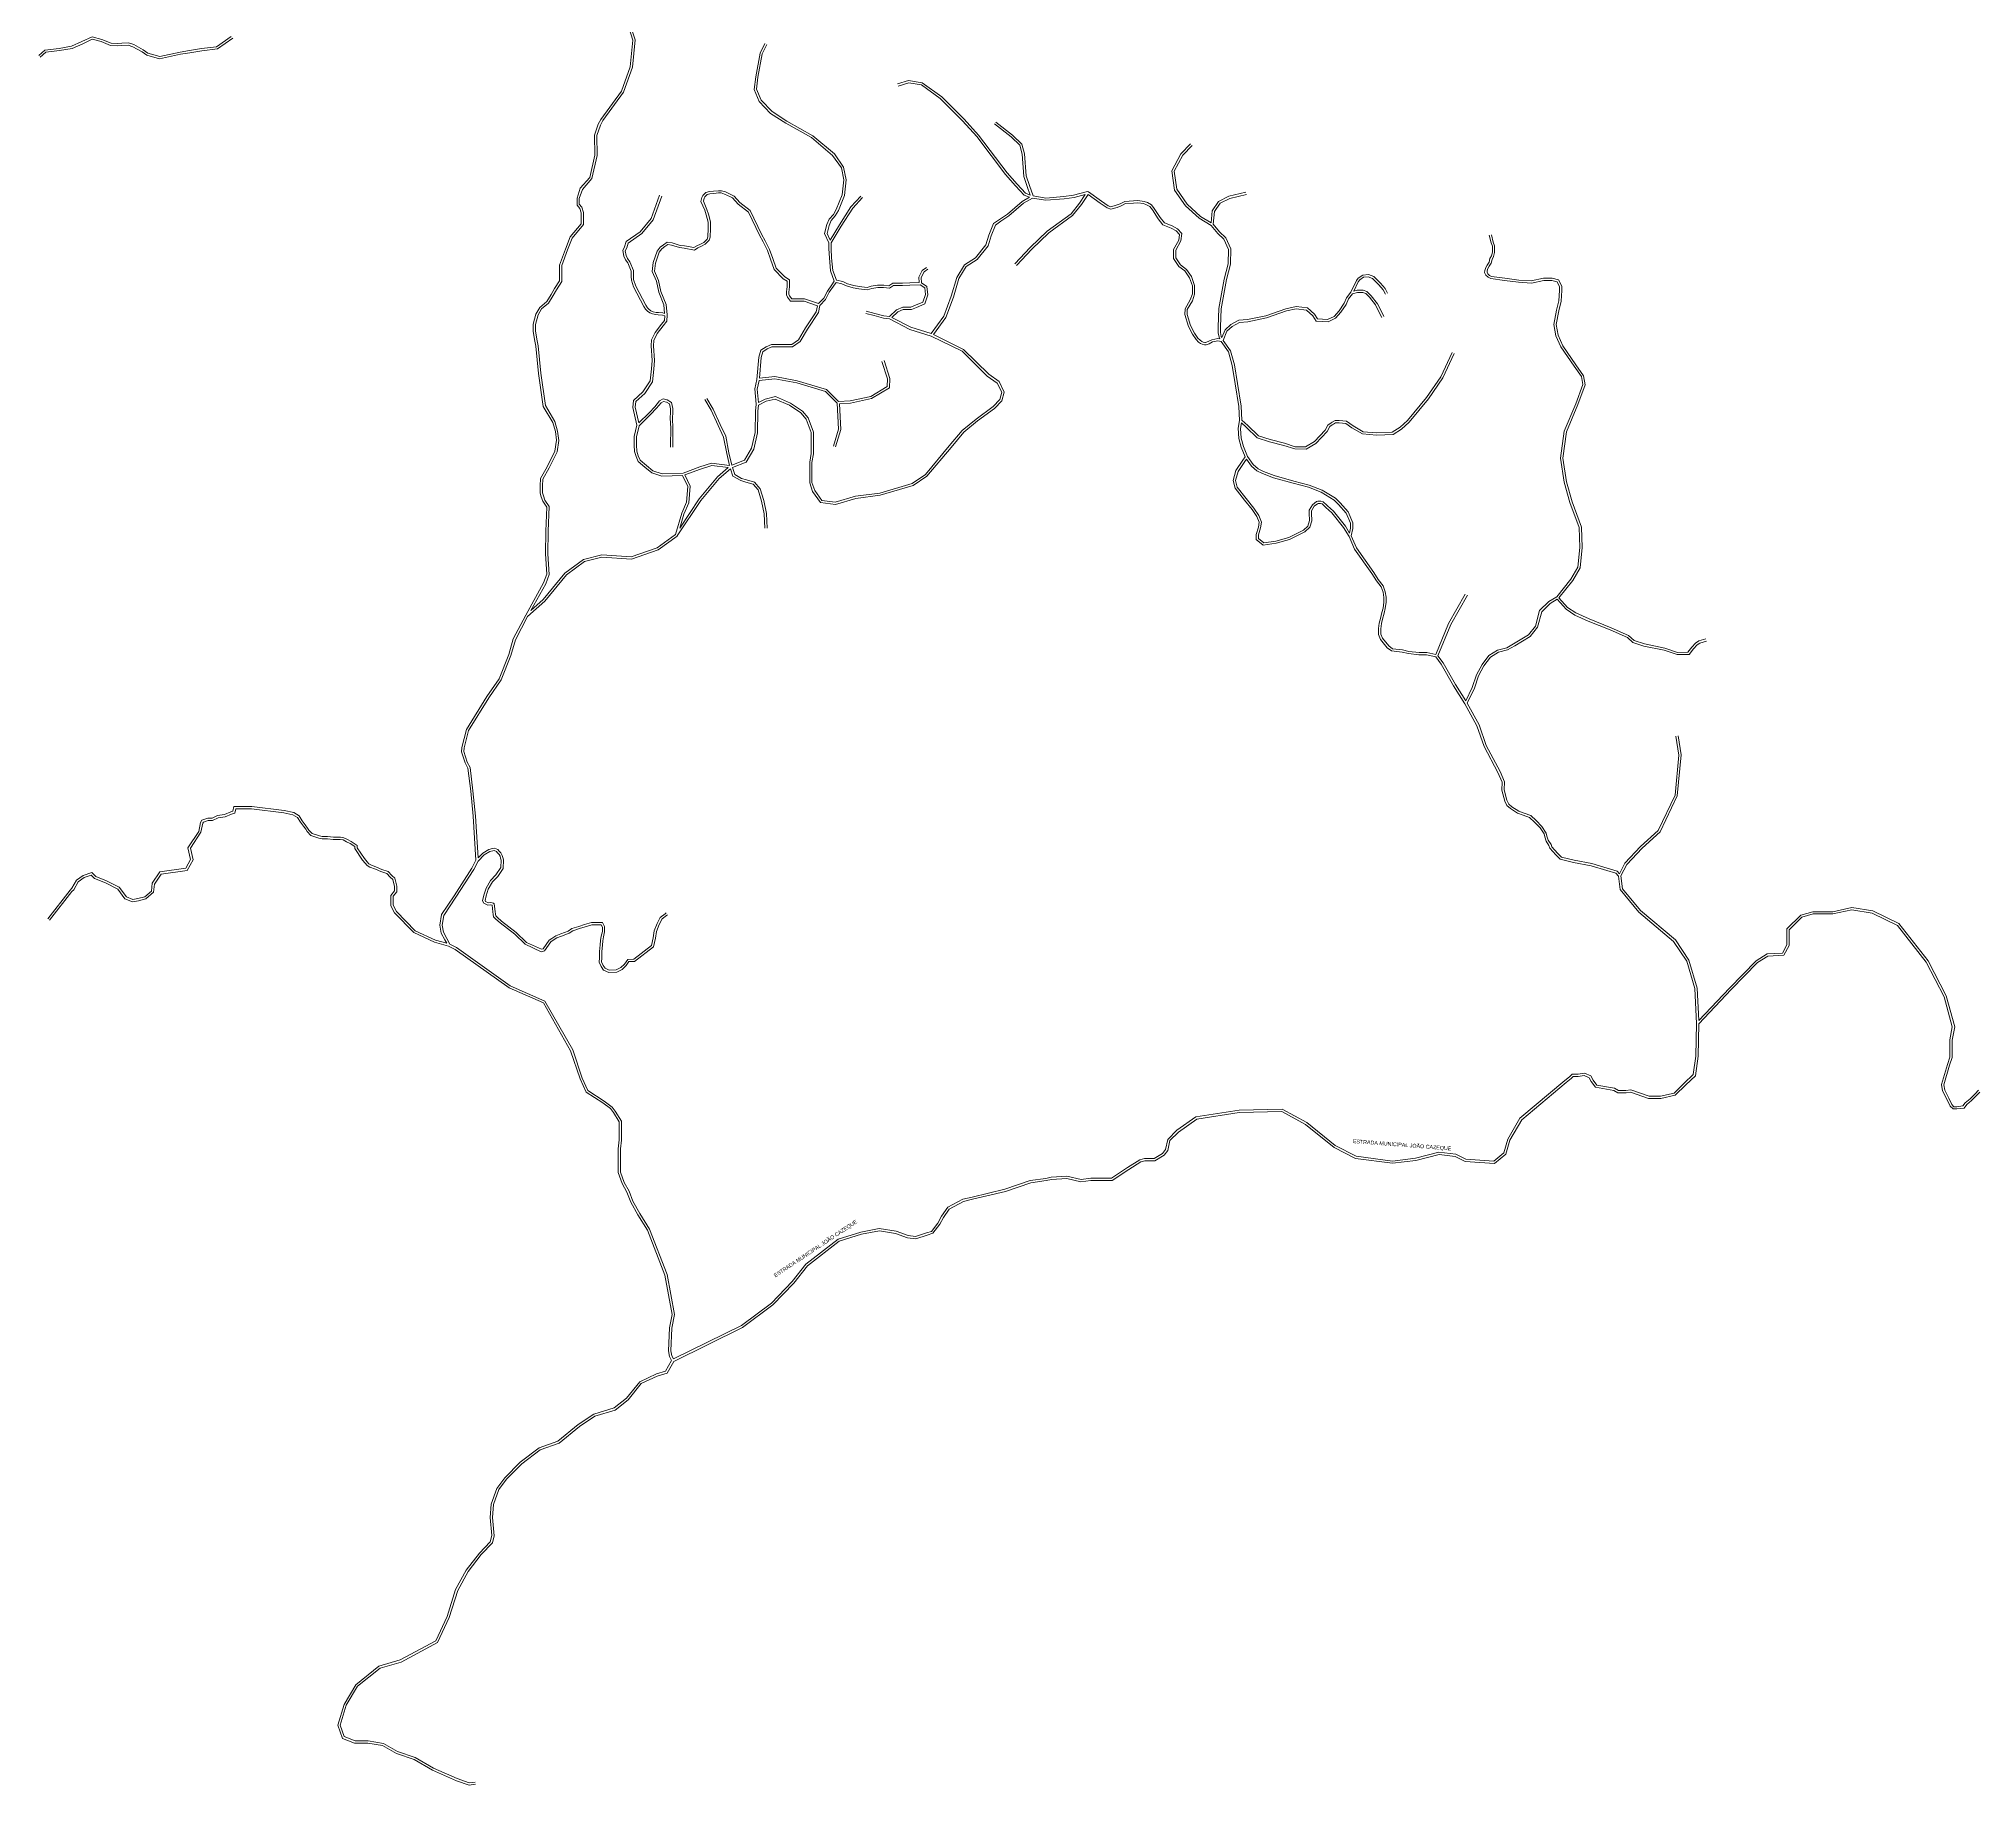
# Model space of a CAD drawing. Header units: millimetres. Extents: x 617885 to 663705, y 7172943 to 7234736.
# Drawn here: x 629569 to 634636, y 7190477 to 7195042 of the extents above; entities that cross this region are included whole.
import ezdxf

# ---------------------------------------------------------------- set-up
doc = ezdxf.new("R2010")
doc.units = ezdxf.units.MM
doc.layers.add('TOP_VIAS 10.000', color=7, linetype='Continuous', lineweight=9)
doc.layers.add('VIAS', color=7, linetype='Continuous', lineweight=5)
doc.styles.add('LDUP', font='LDUP.SHX')

msp = doc.modelspace()

# ---------------------------------------------------------------- linework, layer by layer
at = {"layer": 'VIAS', "color": 253}
for points in [[(629592.2, 7192741.6), (629650.8, 7192816.5), (629655.3, 7192821), (629667.1, 7192842.2), (629684.4, 7192854.6), (629707.7, 7192862.3), (629717.9, 7192852.1), (629745.5, 7192840.6), (629779, 7192823.8), (629797.6, 7192798.3), (629814.7, 7192791.9), (629827.8, 7192794.1), (629845.7, 7192798.5), (629863, 7192813.6), (629865.3, 7192834.2), (629885.1, 7192864), (629952.8, 7192873.3), (629965.5, 7192896.7), (629958.5, 7192927.2), (629986.9, 7192969.8), (629991.6, 7192993), (629994.7, 7192999.2), (630010.3, 7193004.4), (630021.8, 7193004.4), (630035.6, 7193011.3), (630054.4, 7193013.7), (630070.5, 7193020.5), (630076, 7193022.4), (630078.5, 7193034.8), (630125.6, 7193034.8), (630210.1, 7193024), (630235.2, 7193019.2), (630249, 7193010.4), (630257.4, 7192997.2), (630265.5, 7192986.8), (630271.4, 7192978.5), (630274.8, 7192972.9), (630283.3, 7192964.4), (630302.2, 7192957.8), (630309.8, 7192956.7), (630323.8, 7192956.7), (630338.9, 7192954.3), (630357.4, 7192954.3), (630366.3, 7192953.1), (630376, 7192948.2), (630385.5, 7192943.5), (630400.9, 7192933.2), (630400.9, 7192926.7), (630420, 7192898.6), (630426.9, 7192890.6), (630431.3, 7192885.2), (630436.4, 7192882.1), (630451.3, 7192876.4), (630465.2, 7192870.6), (630482, 7192864.6), (630491.8, 7192854.8), (630499.4, 7192847.2), (630504.3, 7192826.3), (630504.3, 7192812.1), (630495, 7192800.5), (630495, 7192776.8), (630503.8, 7192760.4), (630553, 7192710.1), (630605.6, 7192685.9), (630635.2, 7192677.2), (630630.5, 7192686.6), (630621, 7192704.1), (630617.3, 7192725), (630621.7, 7192752.5), (630654.2, 7192801.4), (630701.1, 7192873.3), (630711.4, 7192894.5), (630704.3, 7193009.3), (630697.8, 7193075.2), (630690.4, 7193135.1), (630683.1, 7193148.7), (630673.5, 7193177.4), (630674.6, 7193189.5), (630686.8, 7193235.7), (630740.4, 7193322.5), (630771.9, 7193369), (630797.5, 7193431.8), (630809.2, 7193472.8), (630841.7, 7193535), (630841.7, 7193535), (630888.4, 7193619.7), (630896.6, 7193641.9), (630893.6, 7193695.2), (630894.3, 7193754.7), (630897, 7193817.3), (630886.3, 7193833.3), (630882, 7193844.7), (630879.1, 7193853.5), (630879.1, 7193873.4), (630880.5, 7193892.1), (630897.4, 7193923), (630917.8, 7193963.9), (630921.9, 7193992), (630919.2, 7194014.8), (630912.4, 7194039), (630887.5, 7194080.6), (630875, 7194166.8), (630868.1, 7194237.8), (630865.3, 7194251.5), (630861.1, 7194276.6), (630861.1, 7194295.2), (630868.2, 7194322.1), (630878.4, 7194339.5), (630896.4, 7194354.7), (630908.5, 7194373.5), (630916.8, 7194388.7), (630930.2, 7194408.8), (630930.2, 7194449.8), (630945.5, 7194491.7), (630958.2, 7194523.9), (630986.8, 7194558), (630986.8, 7194586.7), (630983, 7194598.1), (630975.7, 7194606.8), (630975.7, 7194624.9), (630984.4, 7194650.8), (631009.1, 7194678.9), (631022.7, 7194737.1), (631021.3, 7194789.7), (631031.2, 7194818.1), (631038.3, 7194830.9), (631092, 7194905.1), (631114.6, 7194968.3), (631121.5, 7195037.9), (631093.4, 7195125.7)], [(631099.3, 7195127.1), (631127.6, 7195038.5), (631120.5, 7194967), (631097.4, 7194902.3), (631043.4, 7194827.6), (631036.7, 7194815.6), (631027.3, 7194788.8), (631028.7, 7194736.5), (631014.6, 7194676.1), (630989.7, 7194647.8), (630981.7, 7194624), (630981.7, 7194609), (630988.3, 7194601.1), (630992.8, 7194587.7), (630992.8, 7194555.8), (630963.4, 7194520.8), (630951.2, 7194489.6), (630936.2, 7194448.7), (630936.2, 7194407), (630921.9, 7194385.6), (630913.7, 7194370.5), (630900.9, 7194350.7), (630883, 7194335.6), (630873.8, 7194319.8), (630867.1, 7194294.4), (630867.1, 7194277.1), (630871.2, 7194252.5), (630874, 7194238.6), (630880.9, 7194167.5), (630893.3, 7194082.6), (630918, 7194041.4), (630925.1, 7194016), (630927.9, 7193991.9), (630923.6, 7193962.1), (630902.7, 7193920.2), (630886.4, 7193890.4), (630885.1, 7193873.2), (630885.1, 7193854.5), (630887.7, 7193846.7), (630891.7, 7193836), (630903.1, 7193819), (630900.3, 7193754.6), (630899.6, 7193695.4), (630902.7, 7193641), (630893.9, 7193617.2), (630855.4, 7193547.5), (630887.6, 7193576.1), (630944, 7193644.6), (630992.5, 7193680.6), (631040.4, 7193692.3), (631117.3, 7193687.7), (631185.5, 7193711.2), (631232.8, 7193745.8), (631249.7, 7193801.2), (631262, 7193830.1), (631265.1, 7193871.1), (631251.9, 7193900.2), (631197.3, 7193898.1), (631171.1, 7193907), (631153.4, 7193921.8), (631135.6, 7193936.6), (631130.3, 7193949.6), (631125.8, 7193963), (631125, 7193979.3), (631125, 7194001.9), (631132.1, 7194031.7), (631121.4, 7194078.2), (631123.8, 7194096.4), (631148, 7194118.4), (631167, 7194147.2), (631170.5, 7194179), (631172.3, 7194200.4), (631169.6, 7194239.2), (631170.6, 7194254.4), (631180, 7194274.2), (631196.5, 7194295.3), (631204.5, 7194305.5), (631205.1, 7194317.8), (631198.9, 7194319), (631188, 7194319.8), (631182, 7194320.6), (631172.9, 7194322.3), (631166, 7194325.3), (631159.7, 7194329.9), (631154.9, 7194334.7), (631150.8, 7194342.1), (631123.6, 7194392.8), (631117.8, 7194410.8), (631117.2, 7194420), (631117.2, 7194434.4), (631108.2, 7194456), (631102.6, 7194463.9), (631098, 7194473.2), (631095.3, 7194488.3), (631099.9, 7194497.6), (631103.9, 7194511.5), (631141, 7194536.6), (631169.4, 7194571.6), (631191.6, 7194632.4)], [(630071.4, 7195047.2), (630033.3, 7195020.7), (629993.8, 7195015.8), (629962.3, 7195010.8), (629938.3, 7195007), (629884.9, 7194995.7), (629853.9, 7195004.2), (629842, 7195012.9), (629817.2, 7195026.4), (629803, 7195031.1), (629785.8, 7195030), (629773.7, 7195028.9), (629757.8, 7195030), (629733.7, 7195039.8), (629708, 7195046.8), (629681.5, 7195034.2), (629654.1, 7195022.1), (629622.4, 7195016.6), (629584.9, 7195012.1), (629568.7, 7194998.2)], [(630075.7, 7195042.8), (630035.5, 7195015), (629994.6, 7195009.9), (629963.2, 7195004.8), (629939.4, 7195001.1), (629884.7, 7194989.5), (629851.3, 7194998.7), (629838.8, 7195007.8), (629814.8, 7195020.9), (629802.3, 7195025.1), (629786.2, 7195024), (629773.8, 7195022.9), (629756.4, 7195024), (629731.7, 7195034.1), (629708.6, 7195040.4), (629684, 7195028.7), (629655.9, 7195016.3), (629623.2, 7195010.7), (629587.4, 7195006.4), (629572.6, 7194993.7)], [(631197.2, 7194630.3), (631174.7, 7194568.6), (631145.1, 7194532.2), (631109.1, 7194507.7), (631105.6, 7194495.5), (631101.5, 7194487.4), (631103.8, 7194475.1), (631107.8, 7194467), (631113.5, 7194458.8), (631123.2, 7194435.6), (631123.2, 7194420.2), (631123.7, 7194412), (631129.2, 7194395.2), (631156, 7194345), (631159.7, 7194338.3), (631163.6, 7194334.5), (631169, 7194330.5), (631174.7, 7194328), (631182.9, 7194326.5), (631188.6, 7194325.8), (631199.7, 7194325), (631204.8, 7194323.9), (631203, 7194345.8), (631189.4, 7194378.9), (631183.2, 7194408.1), (631172.5, 7194433.5), (631174.7, 7194456.6), (631185.5, 7194486.6), (631193.3, 7194496.6), (631202, 7194503.1), (631211.4, 7194510.2), (631224.3, 7194507.8), (631245, 7194501.6), (631256.4, 7194500.6), (631281.5, 7194495.6), (631289, 7194500.3), (631298.4, 7194504.5), (631307.4, 7194509.4), (631315.9, 7194518), (631317.7, 7194524.2), (631318.7, 7194545.7), (631318.7, 7194561.9), (631313.6, 7194581.2), (631309.5, 7194593.5), (631299.8, 7194616.2), (631302.2, 7194626.9), (631304.6, 7194631.8), (631312.9, 7194640), (631322.2, 7194642.4), (631332.9, 7194643.5), (631345.6, 7194644.5), (631353.5, 7194644.5), (631363.5, 7194641.2), (631379.4, 7194633.8), (631386.2, 7194630.4), (631401, 7194613.5), (631428.4, 7194592.4), (631458, 7194531.3), (631467.3, 7194513.6), (631478.9, 7194490.5), (631487.3, 7194467.4), (631496.5, 7194441.9), (631518.7, 7194419), (631530.8, 7194411.4), (631531.4, 7194393.9), (631530.3, 7194385.5), (631529.7, 7194380.5), (631529.7, 7194373.7), (631531.6, 7194369.4), (631537, 7194361.8), (631570.2, 7194361.8), (631606.8, 7194349.3), (631620.7, 7194363.3), (631630.2, 7194382.3), (631641.6, 7194398.6), (631648.2, 7194408.3), (631638.8, 7194435), (631635.4, 7194468.8), (631634.3, 7194492.4), (631634.3, 7194508.5), (631623, 7194532.2), (631628.9, 7194555.8), (631634.7, 7194569.8), (631646, 7194582.2), (631653.5, 7194595.2), (631668.9, 7194633.6), (631673.3, 7194672.8), (631666.8, 7194704), (631644, 7194736.6), (631588.6, 7194783.3), (631521.4, 7194821.1), (631481.8, 7194846.6), (631451.7, 7194878), (631438.5, 7194908.7), (631442.8, 7194941.9), (631454.2, 7195004), (631467, 7195029.7)], [(631472.3, 7195027), (631459.9, 7195002.1), (631448.8, 7194940.9), (631444.7, 7194909.6), (631456.8, 7194881.4), (631485.6, 7194851.2), (631524.5, 7194826.2), (631592, 7194788.3), (631648.4, 7194740.7), (631672.4, 7194706.4), (631679.3, 7194673.1), (631674.8, 7194632.1), (631658.9, 7194592.5), (631650.9, 7194578.7), (631639.9, 7194566.6), (631634.6, 7194553.9), (631629.3, 7194532.9), (631637.6, 7194515.5), (631661.5, 7194555.3), (631691.8, 7194602.4), (631717.6, 7194630.4)], [(631815.2, 7194917.9), (631843.1, 7194926.3), (631876.1, 7194920.8), (631925.4, 7194885.6), (631983.8, 7194827.2), (632020.9, 7194785.9), (632095.8, 7194687.1), (632122.2, 7194657.3), (632145, 7194632.8), (632158.7, 7194627.6), (632139.5, 7194616.5), (632101.1, 7194583.5), (632080.1, 7194569.5), (632064.4, 7194558.4), (632052.6, 7194528.5), (632044.8, 7194503.4), (632017.3, 7194469.1), (631989.1, 7194450.6), (631968.2, 7194417.6), (631954.1, 7194368.4), (631934.9, 7194316.2), (631901.5, 7194271), (631848.2, 7194287.6), (631799, 7194313.2), (631814.7, 7194328), (631828.5, 7194333.9), (631849.8, 7194333.9), (631863.1, 7194339.5), (631884.6, 7194348.5), (631892.7, 7194372.7), (631890.3, 7194393.9), (631876.5, 7194403.4), (631875.4, 7194417.6), (631883.1, 7194432.2), (631892.9, 7194439.3)], [(632066.8, 7194818.9), (632110.4, 7194785.1), (632133, 7194763.2), (632139.7, 7194739.7), (632143.6, 7194681.9), (632152.7, 7194655.7), (632160.7, 7194633.2), (632148.5, 7194637.9), (632126.6, 7194661.4), (632100.4, 7194690.9), (632025.5, 7194789.7), (631988.2, 7194831.3), (631929.3, 7194890.2), (631878.4, 7194926.5), (631842.7, 7194932.4), (631813.4, 7194923.6)], [(632579.7, 7194767), (632554.4, 7194740.7), (632530.7, 7194696.5), (632538, 7194645.8), (632566.6, 7194604.9), (632602.1, 7194572.5), (632633.9, 7194553.6), (632650.7, 7194532.9), (632666.5, 7194518.1), (632678.5, 7194491), (632677.7, 7194453.1), (632667.5, 7194413.6), (632653.9, 7194336.2), (632652.2, 7194288.7), (632652.1, 7194273.2), (632654.2, 7194261.9), (632656.2, 7194257.2), (632651.1, 7194258.5), (632635.1, 7194254.9), (632625.5, 7194249.9), (632619.1, 7194247.7), (632616.7, 7194247.5), (632612.6, 7194248.7), (632609, 7194250.7), (632604.5, 7194253.5), (632598.9, 7194259.4), (632590.2, 7194272.2), (632579.5, 7194292.2), (632570.9, 7194321.3), (632571.1, 7194333.8), (632584.5, 7194356.5), (632590.3, 7194374.4), (632590.3, 7194396.9), (632582, 7194419.8), (632569.2, 7194438.9), (632553.3, 7194450.6), (632541.2, 7194469), (632541.2, 7194489.4), (632554.6, 7194513.8), (632556.7, 7194532.2), (632545.6, 7194544.7), (632531.5, 7194552.3), (632511.2, 7194560.6), (632500.2, 7194574.6), (632484.7, 7194597.7), (632477.4, 7194607.5), (632467.3, 7194613.3), (632458.3, 7194616.6), (632442.2, 7194619), (632430.3, 7194618.2), (632408.1, 7194616.6), (632395.3, 7194610.3), (632385.5, 7194606.5), (632371.2, 7194602.2), (632364, 7194604.8), (632346.5, 7194616.9), (632312.6, 7194641.6), (632310.1, 7194642.1), (632273.9, 7194632.9), (632248.1, 7194629.2), (632201.5, 7194625.4), (632167.9, 7194630.8), (632158.4, 7194657.7), (632149.5, 7194683.1), (632145.6, 7194740.7), (632138.3, 7194766.4), (632114.3, 7194789.7), (632070.4, 7194823.6)], [(632724.3, 7194640.8), (632679.9, 7194629.8), (632652.9, 7194616.3), (632636, 7194592), (632633.4, 7194560.9), (632605.7, 7194577.3), (632571.1, 7194608.9), (632543.7, 7194648.1), (632537, 7194695.4), (632559.3, 7194737.1), (632584.1, 7194762.8)], [(631315.3, 7194101.7), (631332, 7194073.4), (631350.3, 7194033.5), (631364.6, 7194002.5), (631373, 7193959.1), (631380.4, 7193926.9), (631413.6, 7193940.1), (631431.9, 7193971.2), (631441.7, 7194012.7), (631442.5, 7194068.6), (631444.2, 7194086.2), (631440.2, 7194126.3), (631446.2, 7194151.4), (631450.9, 7194209.3), (631456, 7194227.3), (631470.2, 7194236.3), (631484, 7194242.5), (631536.9, 7194242.5), (631554.5, 7194254.6), (631573.1, 7194286), (631601.2, 7194328.1), (631604.1, 7194343.8), (631569.2, 7194355.8), (631533.9, 7194355.8), (631526.4, 7194366.4), (631523.7, 7194372.5), (631523.7, 7194380.8), (631524.3, 7194386.3), (631525.4, 7194394.2), (631524.9, 7194408), (631514.9, 7194414.3), (631491.3, 7194438.6), (631481.7, 7194465.3), (631473.4, 7194488.1), (631462, 7194510.8), (631452.6, 7194528.6), (631423.7, 7194588.5), (631396.9, 7194609.1), (631382.4, 7194625.5), (631376.7, 7194628.4), (631361.3, 7194635.6), (631352.5, 7194638.5), (631345.8, 7194638.5), (631333.5, 7194637.5), (631323.3, 7194636.5), (631315.9, 7194634.6), (631309.6, 7194628.3), (631307.8, 7194624.9), (631306.1, 7194616.8), (631315.1, 7194595.7), (631319.4, 7194582.9), (631324.7, 7194562.7), (631324.7, 7194545.5), (631323.6, 7194523.2), (631321.2, 7194514.8), (631311, 7194504.6), (631301.1, 7194499.1), (631291.8, 7194495), (631282.6, 7194489.2), (631255.5, 7194494.6), (631243.9, 7194495.7), (631222.9, 7194502), (631212.9, 7194503.8), (631205.6, 7194498.3), (631197.5, 7194492.3), (631190.8, 7194483.6), (631180.6, 7194455.2), (631178.7, 7194434.5), (631188.9, 7194409.9), (631195.2, 7194380.7), (631208.9, 7194347.2), (631211.2, 7194320.4), (631211.2, 7194320), (631210.4, 7194303.3), (631201.2, 7194291.6), (631185.1, 7194271.1), (631176.5, 7194252.9), (631175.6, 7194239.2), (631178.3, 7194200.4), (631176.5, 7194178.4), (631172.8, 7194145.2), (631152.6, 7194114.4), (631129.4, 7194093.4), (631127.5, 7194078.5), (631136.9, 7194037.6), (631164, 7194064), (631178.9, 7194079.6), (631191.5, 7194095.1), (631200.9, 7194100.2), (631211.8, 7194097.7), (631222.7, 7194091), (631225.9, 7194075.1), (631225.9, 7194065.4), (631225.1, 7194049.7), (631226.6, 7194023.9), (631226.6, 7194008.7), (631225.9, 7193992.9), (631225.9, 7193974.3)], [(631212.3, 7192751.6), (631209.6, 7192749.8), (631198, 7192740.9), (631190.8, 7192726.6), (631183.5, 7192708.3), (631180.7, 7192690.7), (631175.8, 7192667.9), (631126.2, 7192630.1), (631111.5, 7192629.3), (631104.6, 7192619), (631093.7, 7192609.1), (631079.6, 7192602.1), (631058.5, 7192601.1), (631044.9, 7192607.4), (631038.6, 7192616.7), (631033.5, 7192628), (631034.5, 7192639), (631034.5, 7192655.9), (631036.4, 7192672.9), (631037.3, 7192684.2), (631039.2, 7192695.7), (631042, 7192707.7), (631042, 7192719.7), (631038.5, 7192725.9), (631014.5, 7192725.9), (630997.1, 7192720.4), (630982, 7192715.7), (630964.6, 7192710.2), (630955.3, 7192703.7), (630935.2, 7192696.1), (630923.3, 7192691.5), (630913.3, 7192685.1), (630907.2, 7192680.8), (630890.9, 7192657.8), (630882.2, 7192655.3), (630840.4, 7192674.8), (630812.9, 7192701.3), (630774.4, 7192730.6), (630763.9, 7192740.1), (630757.6, 7192746.5), (630756.4, 7192752.2), (630755.5, 7192759.8), (630753.8, 7192777), (630750.3, 7192777.8), (630743, 7192777), (630732.2, 7192782.2), (630728.9, 7192788.1), (630732.5, 7192803.2), (630738.2, 7192821.6), (630749.9, 7192841.8), (630763.6, 7192855.9), (630776.9, 7192875.1), (630777.6, 7192894.7), (630775.9, 7192900), (630774.5, 7192904.6), (630771.9, 7192909.8), (630767.3, 7192914.4), (630765.2, 7192917.1), (630758.9, 7192919.5), (630755.9, 7192919.3), (630748, 7192916.9), (630733.2, 7192908.1), (630716.9, 7192892.1), (630706.4, 7192870.3), (630659.2, 7192798.1), (630627.5, 7192750.2), (630623.4, 7192725), (630626.7, 7192706.1), (630635.8, 7192689.4), (630643.3, 7192674.7), (630660.6, 7192666.6), (630801.2, 7192565.8), (630891.9, 7192525.9), (630964.6, 7192398.8), (630989.3, 7192324.8), (631004.2, 7192292.6), (631046.9, 7192265), (631067.8, 7192249.3), (631075.8, 7192238.7), (631091.6, 7192212.3), (631091.6, 7192162.9), (631089.1, 7192139.9), (631089.1, 7192079.4), (631099, 7192052), (631111.8, 7192029.1), (631122, 7192003.6), (631139.7, 7191970.7), (631165.4, 7191929.7), (631211.5, 7191811.8), (631230.6, 7191706.9), (631223.5, 7191671.6), (631220.6, 7191612.4), (631223.4, 7191599.2), (631227.8, 7191590.8), (631405.3, 7191678.3), (631483.9, 7191736.7), (631537.9, 7191792.9), (631574.2, 7191838.2), (631658.4, 7191904.2), (631717.9, 7191922.4), (631766, 7191931.6), (631809.7, 7191924.7), (631841.2, 7191913.4), (631860.6, 7191911.3), (631889.3, 7191920.1), (631902, 7191924.3), (631919.3, 7191946), (631928.3, 7191963.9), (631944.7, 7191987.3), (631984, 7192008.1), (632008.4, 7192014.1), (632094.4, 7192034.2), (632160.6, 7192057.1), (632201, 7192062.9), (632215.4, 7192065.8), (632256.2, 7192068.7), (632293.5, 7192060.1), (632319, 7192063), (632372.8, 7192063), (632415.1, 7192091.1), (632447.1, 7192111.5), (632459.4, 7192114.6), (632484.8, 7192114.6), (632506.5, 7192128.2), (632514.4, 7192138.7), (632520.2, 7192164.7), (632544, 7192188.5), (632593.6, 7192223.4), (632706.4, 7192240.8), (632819.3, 7192243.7), (632883.4, 7192208.7), (632958, 7192149), (633012.9, 7192120.6), (633107.1, 7192108.2), (633167.6, 7192115.3), (633229, 7192131.6), (633273.2, 7192126), (633299, 7192112.6), (633372.1, 7192107.5), (633398.9, 7192129.4), (633409, 7192165), (633440.5, 7192220), (633558, 7192318.3), (633570.2, 7192328.5), (633577.2, 7192335.4), (633592.6, 7192335.4), (633609.6, 7192337.5), (633625.7, 7192330.7), (633632.3, 7192319.7), (633641.7, 7192306.4), (633688.3, 7192298.3), (633698.3, 7192292.3), (633717.8, 7192292.3), (633730.6, 7192294.4), (633778.1, 7192277.9), (633808.1, 7192277.9), (633843.8, 7192285.9), (633870, 7192312), (633893.8, 7192333.9), (633900.2, 7192382.6), (633902.5, 7192468), (633897.6, 7192559.3), (633877.1, 7192631), (633842.4, 7192682.1), (633751.3, 7192758.6), (633702.8, 7192817.5), (633698.7, 7192852.7), (633691.4, 7192860.8), (633667.5, 7192867.7), (633626.9, 7192879.8), (633580.8, 7192888.3), (633546.1, 7192897.3), (633534.7, 7192908.7), (633518.6, 7192926.2), (633516.5, 7192933.2), (633509.1, 7192944.6), (633505.5, 7192955.2), (633503.6, 7192963), (633493.2, 7192979.2), (633478.6, 7192993.8), (633465.6, 7193006.2), (633449.2, 7193012), (633434.7, 7193017.6), (633416, 7193029.3), (633406.6, 7193037.3), (633400.8, 7193048.9), (633393.2, 7193077.3), (633393.8, 7193098.1), (633383.3, 7193123.7), (633347.3, 7193192.1), (633328.3, 7193245.6), (633296.8, 7193303.2), (633267.3, 7193350.7), (633234.7, 7193407), (633220.6, 7193425.8), (633196.2, 7193431.4), (633176.6, 7193431.4), (633149.5, 7193434.4), (633132.7, 7193438.3), (633105.3, 7193441.4), (633093.5, 7193450), (633076.1, 7193471.4), (633070.8, 7193484.2), (633070.8, 7193499.9), (633072.8, 7193514.1), (633075.8, 7193526.1), (633079.8, 7193542), (633082.7, 7193553.7), (633084.6, 7193569.1), (633084.6, 7193581.6), (633082.7, 7193595), (633078, 7193609), (633065.4, 7193624.6), (633053.5, 7193643.5), (633007.9, 7193707.8), (632994.1, 7193740.2), (632979.4, 7193763.8), (632948.7, 7193802.4), (632933.3, 7193816.2), (632929.1, 7193821.2), (632925.4, 7193824.2), (632923.3, 7193825.6), (632919.2, 7193826.8), (632916, 7193826.8), (632913, 7193826.6), (632911.1, 7193826.3), (632902.9, 7193819.8), (632895.8, 7193807.4), (632895.6, 7193802), (632896.3, 7193781.6), (632891.2, 7193764.6), (632878.5, 7193752.5), (632838.5, 7193732.6), (632803.5, 7193722.8), (632769.8, 7193718.1), (632751.1, 7193732.7), (632751.1, 7193745.9), (632756.9, 7193765.1), (632759.2, 7193777.8), (632752.8, 7193793.1), (632740.4, 7193811.6), (632720.4, 7193836), (632696.1, 7193866.6), (632690.7, 7193886.6), (632698.3, 7193912.8), (632716.4, 7193940.5), (632722.6, 7193948.6), (632712.2, 7193973.8), (632705.9, 7193996.9), (632704.4, 7194023.5), (632707.8, 7194043.8), (632706, 7194080.5), (632696.1, 7194139.7), (632688.6, 7194188), (632678.5, 7194223.1), (632659.5, 7194250.2), (632651.1, 7194252.3), (632637.2, 7194249.2), (632627.9, 7194244.4), (632620.3, 7194241.8), (632616, 7194241.4), (632610.3, 7194243.2), (632606, 7194245.5), (632600.7, 7194248.8), (632594.2, 7194255.6), (632585.1, 7194269.1), (632573.9, 7194289.9), (632564.8, 7194320.5), (632565.2, 7194335.5), (632579, 7194358.9), (632584.3, 7194375.3), (632584.3, 7194395.8), (632576.6, 7194417), (632564.8, 7194434.7), (632548.9, 7194446.3), (632535.2, 7194467.2), (632535.2, 7194490.9), (632548.8, 7194515.6), (632550.4, 7194530.2), (632541.8, 7194539.9), (632528.9, 7194546.9), (632507.4, 7194555.6), (632495.3, 7194571), (632479.8, 7194594.2), (632473.3, 7194602.9), (632464.8, 7194607.9), (632456.8, 7194610.8), (632442, 7194613), (632430.7, 7194612.2), (632409.7, 7194610.7), (632397.8, 7194604.8), (632387.5, 7194600.8), (632371, 7194595.9), (632361.2, 7194599.4), (632343.1, 7194612), (632311.6, 7194634.9), (632294.1, 7194608.1), (632271.4, 7194579.6), (632208.7, 7194534.4), (632164.9, 7194491.9), (632124.8, 7194449.2)], [(631472.4, 7193762.8), (631470.9, 7193800.4), (631464.2, 7193834.8), (631454.8, 7193865.4), (631439.7, 7193882.3), (631419, 7193888.3), (631406.1, 7193892.4), (631388.3, 7193902.4), (631382.1, 7193921), (631417.7, 7193935.3), (631437.6, 7193968.9), (631447.7, 7194011.9), (631448.5, 7194068.3), (631450, 7194084.3), (631469.9, 7194094.2), (631493.9, 7194100), (631531.3, 7194083.6), (631560.9, 7194063.5), (631574.8, 7194047.4), (631587.7, 7194012.2), (631587.7, 7193957.6), (631584, 7193934.7), (631584, 7193881), (631591.6, 7193858.4), (631611.9, 7193829.3), (631651.2, 7193824.2), (631704.6, 7193840), (631768.5, 7193848.4), (631854.8, 7193873.9), (631890.4, 7193898.5), (631953.5, 7193973.4), (631986.9, 7194013.3), (632023, 7194042.8), (632067.2, 7194075.4), (632086.1, 7194095.3), (632092.3, 7194118.2), (632079.1, 7194145.8), (632052.2, 7194164.6), (631985.8, 7194229.8), (631907.2, 7194268.6), (631940.2, 7194313.3), (631959.8, 7194366.6), (631973.7, 7194415.1), (631993.4, 7194446.2), (632021.4, 7194464.6), (632050.2, 7194500.6), (632058.3, 7194526.5), (632069.3, 7194554.5), (632083.5, 7194564.5), (632104.7, 7194578.7), (632143, 7194611.6), (632166.2, 7194625), (632201.3, 7194619.4), (632248.8, 7194623.2), (632275.1, 7194627.1), (632304.1, 7194634.4), (632289.2, 7194611.6), (632267.2, 7194583.9), (632204.8, 7194539), (632160.6, 7194496.1), (632120.4, 7194453.3)], [(631889.3, 7194444.1), (631878.4, 7194436.2), (631869.2, 7194418.9), (631870.4, 7194404.6), (631845.9, 7194403.4), (631826.2, 7194402.5), (631801, 7194402.5), (631790.8, 7194396), (631777.6, 7194397.8), (631761.2, 7194397.8), (631744.7, 7194394.9), (631733.9, 7194391.3), (631713.1, 7194394), (631699.2, 7194396.7), (631682.6, 7194401.3), (631670.3, 7194407), (631653.8, 7194410.5), (631644.7, 7194436.3), (631641.4, 7194469.3), (631640.3, 7194492.5), (631640.3, 7194508.3), (631666.6, 7194552.1), (631696.5, 7194598.7), (631722, 7194626.3)], [(632725.7, 7194635), (632682, 7194624.1), (632657, 7194611.6), (632641.9, 7194589.9), (632639, 7194556.9), (632655.2, 7194537), (632671.5, 7194521.7), (632684.5, 7194492.3), (632683.7, 7194452.3), (632673.3, 7194412.3), (632659.9, 7194335.6), (632658.2, 7194288.6), (632658.1, 7194273.7), (632660, 7194263.7), (632661.3, 7194260.5), (632669.7, 7194280.8), (632685.1, 7194294.5), (632706.2, 7194306), (632728.7, 7194307.6), (632776.8, 7194317.5), (632828.4, 7194336.1), (632855.9, 7194341.4), (632885.1, 7194338.1), (632903.7, 7194321.8), (632911.3, 7194309.3), (632937.8, 7194307.4), (632955.1, 7194316), (632968, 7194330.9), (632981.1, 7194350.1), (632987.4, 7194364.6), (632998.7, 7194379), (633013.1, 7194409.7), (633018, 7194416.1), (633029.9, 7194423.9), (633044.5, 7194425.7), (633058.3, 7194420.3), (633064, 7194415.2), (633076.5, 7194402.5), (633088.3, 7194389), (633094.5, 7194376.7)], [(633303.2, 7193587.3), (633259.7, 7193510.2), (633225.7, 7193428.9), (633239.7, 7193410.3), (633272.4, 7193353.8), (633299, 7193310.9), (633315.9, 7193346.2), (633326.9, 7193379.1), (633341.5, 7193405.7), (633359.6, 7193429.9), (633382.4, 7193443.9), (633406.1, 7193449.8), (633424.2, 7193459.7), (633463.3, 7193483.8), (633481.2, 7193506.4), (633492.2, 7193547), (633515.8, 7193570.6), (633536.7, 7193582.8), (633573.6, 7193628.9), (633592, 7193660.2), (633597.6, 7193712), (633595.7, 7193764), (633571.4, 7193829.6), (633556.2, 7193882.6), (633546.7, 7193945.3), (633556.2, 7194015.8), (633586.5, 7194087.6), (633605, 7194137.6), (633601.4, 7194158.6), (633582.3, 7194185.8), (633547.8, 7194236.1), (633534.6, 7194265.3), (633528.9, 7194295), (633536.2, 7194331.8), (633542.5, 7194356.8), (633544.2, 7194384), (633544.2, 7194393.5), (633537.7, 7194406.6), (633524.4, 7194410.1), (633502.8, 7194410.1), (633470.5, 7194403.2), (633437.3, 7194405), (633400.4, 7194410.2), (633364.4, 7194414.8), (633357.7, 7194418.1), (633351.9, 7194423.9), (633348.4, 7194430.3), (633349.1, 7194436.2), (633351.5, 7194443.5), (633354.6, 7194450.2), (633360.2, 7194458), (633362.4, 7194466.9), (633365.9, 7194474.4), (633368.6, 7194484.1), (633368.6, 7194499.2), (633365.2, 7194508), (633360.5, 7194528.1)], [(633926.5, 7193473.1), (633908.3, 7193467.7), (633899.8, 7193462), (633889.6, 7193451.2), (633879.9, 7193438.4), (633852.9, 7193437.8), (633819.1, 7193448.9), (633766.4, 7193460), (633738.9, 7193468.6), (633724.9, 7193481.9), (633679, 7193502.2), (633621.7, 7193525.2), (633587, 7193540.7), (633565.3, 7193555.2), (633542.7, 7193580.5), (633578.6, 7193625.5), (633597.9, 7193658.3), (633603.6, 7193711.8), (633601.7, 7193765.2), (633577.1, 7193831.5), (633562.1, 7193883.9), (633552.8, 7193945.4), (633562.1, 7194014.2), (633592.1, 7194085.4), (633611.2, 7194137), (633607.1, 7194160.9), (633587.2, 7194189.2), (633553.1, 7194239), (633540.4, 7194267.2), (633535, 7194294.9), (633542.1, 7194330.5), (633548.5, 7194355.9), (633550.2, 7194383.8), (633550.2, 7194394.9), (633541.8, 7194411.7), (633525.2, 7194416.1), (633502.1, 7194416.1), (633470.1, 7194409.3), (633437.9, 7194411), (633401.2, 7194416.1), (633366.1, 7194420.6), (633361.3, 7194423.1), (633356.7, 7194427.6), (633354.6, 7194431.5), (633355, 7194434.8), (633357.1, 7194441.3), (633359.8, 7194447.2), (633365.7, 7194455.4), (633368.1, 7194464.9), (633371.5, 7194472.3), (633374.6, 7194483.3), (633374.6, 7194500.3), (633371, 7194509.8), (633366.4, 7194529.5)], [(631732, 7194329.5), (631753.9, 7194323.7), (631778.2, 7194317.5), (631792.8, 7194315.6), (631811.3, 7194333.1), (631827.3, 7194339.9), (631848.6, 7194339.9), (631860.8, 7194345), (631879.7, 7194353), (631886.6, 7194373.4), (631884.6, 7194390.5), (631872.8, 7194398.7), (631846.2, 7194397.4), (631826.3, 7194396.5), (631802.7, 7194396.5), (631792.2, 7194389.8), (631777.2, 7194391.8), (631761.7, 7194391.8), (631746.2, 7194389), (631734.5, 7194385.1), (631712.1, 7194388), (631697.8, 7194390.9), (631680.6, 7194395.7), (631668.4, 7194401.3), (631652.9, 7194404.6), (631646.6, 7194395.2), (631635.3, 7194379.2), (631625.6, 7194359.8), (631610.3, 7194344.4), (631606.8, 7194325.8), (631578.2, 7194282.8), (631559, 7194250.4), (631538.7, 7194236.5), (631485.3, 7194236.5), (631473, 7194231), (631461.2, 7194223.4), (631456.8, 7194208.3), (631452.4, 7194154.3), (631493, 7194158.7), (631551.5, 7194147.9), (631628.1, 7194125.2), (631659.6, 7194093.7), (631689.9, 7194094.9), (631743.6, 7194106.5), (631786.7, 7194132.6), (631787.8, 7194152.9), (631772.6, 7194198.4)], [(633084.9, 7194315.3), (633081.1, 7194323.3), (633068.3, 7194349), (633052.1, 7194369.9), (633040.8, 7194380.9), (633030.9, 7194384.3), (633015.3, 7194384.3), (633006.8, 7194382), (633018.2, 7194406.6), (633022.1, 7194411.7), (633032.1, 7194418.1), (633043.8, 7194419.6), (633055.1, 7194415.1), (633059.9, 7194410.9), (633072.1, 7194398.4), (633083.3, 7194385.7), (633089.1, 7194374)], [(633079.5, 7194312.7), (633075.7, 7194320.6), (633063.2, 7194345.8), (633047.6, 7194365.9), (633037.6, 7194375.7), (633029.9, 7194378.3), (633016.1, 7194378.3), (633003, 7194374.8), (632992.6, 7194361.5), (632986.4, 7194347.2), (632972.8, 7194327.2), (632958.9, 7194311.2), (632939, 7194301.3), (632907.8, 7194303.5), (632899, 7194317.8), (632882.5, 7194332.4), (632856.1, 7194335.3), (632830, 7194330.3), (632778.5, 7194311.8), (632729.5, 7194301.6), (632707.9, 7194300.1), (632688.6, 7194289.5), (632674.8, 7194277.2), (632664.8, 7194253.2), (632684, 7194225.7), (632694.5, 7194189.3), (632702.1, 7194140.6), (632712, 7194081.1), (632713.8, 7194045), (632729.2, 7194030.7), (632757.1, 7194004), (632787.8, 7193994), (632825.3, 7193984.3), (632852.8, 7193975.4), (632880.5, 7193974.8), (632903.6, 7193988.6), (632931.5, 7194018.3), (632938.9, 7194031.8), (632946.8, 7194037.7), (632950, 7194039.6), (632957.4, 7194043.6), (632968, 7194043.6), (632987.6, 7194041.7), (633004.5, 7194029.9), (633031, 7194014.6), (633065.9, 7194011.4), (633107, 7194013.3), (633127.2, 7194026.1), (633147, 7194044), (633196.6, 7194104), (633233.7, 7194158.2), (633263.3, 7194221.2)], [(631730.4, 7194323.7), (631752.4, 7194317.9), (631777.1, 7194311.6), (631792.9, 7194309.5), (631845.9, 7194282), (631901.5, 7194264.7), (631982.3, 7194224.9), (632048.3, 7194160), (632074.3, 7194141.7), (632086, 7194117.6), (632080.7, 7194098.4), (632063.2, 7194080), (632019.3, 7194047.5), (631982.6, 7194017.6), (631948.9, 7193977.2), (631886.4, 7193903), (631852.1, 7193879.4), (631767.2, 7193854.3), (631703.3, 7193845.9), (631650.7, 7193830.3), (631615.3, 7193834.9), (631597, 7193861.2), (631590, 7193882), (631590, 7193934.2), (631593.7, 7193957.1), (631593.7, 7194013.3), (631580, 7194050.4), (631564.9, 7194068), (631534.2, 7194088.9), (631494.5, 7194106.3), (631467.9, 7194099.9), (631449.8, 7194090.9), (631446.3, 7194125.9), (631451.6, 7194148.2), (631492.8, 7194152.6), (631550.1, 7194142.1), (631624.9, 7194119.9), (631655.5, 7194089.4), (631658.9, 7194021.3), (631646.1, 7193976.9)], [(631651.8, 7193975.3), (631665, 7194020.6), (631661.5, 7194087.8), (631690.7, 7194088.9), (631745.8, 7194100.9), (631792.5, 7194129.1), (631793.8, 7194153.7), (631778.3, 7194200.3)], [(633268.7, 7194218.6), (633238.9, 7194155.2), (633201.4, 7194100.4), (633151.3, 7194039.8), (633130.9, 7194021.3), (633108.9, 7194007.4), (633065.8, 7194005.4), (633029.2, 7194008.7), (633001.3, 7194024.8), (632985.5, 7194035.9), (632967.7, 7194037.6), (632958.9, 7194037.6), (632953, 7194034.4), (632950.1, 7194032.7), (632943.5, 7194027.8), (632936.4, 7194014.7), (632907.4, 7193983.9), (632882.1, 7193968.7), (632851.8, 7193969.4), (632823.7, 7193978.6), (632786.2, 7193988.2), (632754, 7193998.7), (632725.1, 7194026.4), (632712.9, 7194037.7), (632710.4, 7194023.1), (632711.8, 7193997.9), (632717.9, 7193975.8), (632728.7, 7193949.6), (632743.7, 7193928.8), (632756.6, 7193917.3), (632770.1, 7193910.8), (632798.5, 7193899.7), (632849.7, 7193885.6), (632889.5, 7193875.1), (632923.4, 7193861.9), (632958.4, 7193840.6), (632970.7, 7193828.4), (632991.4, 7193804.9), (633003.6, 7193776.7), (633003.9, 7193761.8), (632999.9, 7193742), (633013.1, 7193710.7), (633058.4, 7193646.8), (633070.3, 7193628.1), (633083.4, 7193612), (633088.6, 7193596.4), (633090.6, 7193582), (633090.6, 7193568.8), (633088.6, 7193552.6), (633085.6, 7193540.5), (633081.6, 7193524.7), (633078.7, 7193513), (633076.8, 7193499.5), (633076.8, 7193485.4), (633081.3, 7193474.5), (633097.6, 7193454.4), (633107.6, 7193447.2), (633133.7, 7193444.3), (633150.5, 7193440.3), (633176.9, 7193437.4), (633196.9, 7193437.4), (633220.5, 7193431.9), (633254.3, 7193512.9), (633297.9, 7193590.2)], [(631219.9, 7193974.3), (631219.9, 7193993), (631220.6, 7194008.8), (631220.6, 7194023.7), (631219.1, 7194049.6), (631219.9, 7194065.5), (631219.9, 7194074.5), (631217.3, 7194087.3), (631209.5, 7194092.1), (631201.7, 7194093.9), (631195.4, 7194090.4), (631183.5, 7194075.7), (631168.2, 7194059.8), (631137.9, 7194030.2), (631131, 7194001.2), (631131, 7193979.4), (631131.7, 7193964.1), (631135.9, 7193951.7), (631140.6, 7193940.2), (631157.3, 7193926.4), (631174.1, 7193912.4), (631198.2, 7193904.1), (631253.1, 7193906.2), (631296.6, 7193922.6), (631327.5, 7193932.1), (631374.4, 7193926.3), (631367.1, 7193957.8), (631358.8, 7194000.6), (631344.9, 7194031), (631326.7, 7194070.6), (631310.2, 7194098.7)], [(632726, 7193943.1), (632721.3, 7193937), (632703.8, 7193910.3), (632697, 7193886.6), (632701.6, 7193869.4), (632725, 7193839.7), (632745.2, 7193815.1), (632758.1, 7193795.9), (632765.4, 7193778.5), (632762.7, 7193763.6), (632757.1, 7193745.1), (632757.1, 7193735.7), (632771.5, 7193724.4), (632802.3, 7193728.7), (632836.4, 7193738.2), (632875, 7193757.4), (632885.9, 7193767.8), (632890.3, 7193782.4), (632889.6, 7193802), (632889.9, 7193809.2), (632898.3, 7193823.8), (632908.6, 7193831.9), (632912.2, 7193832.6), (632915.8, 7193832.8), (632920.1, 7193832.8), (632926, 7193831.1), (632929, 7193829), (632933.3, 7193825.5), (632937.6, 7193820.4), (632953.1, 7193806.5), (632984.3, 7193767.3), (632995.3, 7193749.6), (632997.9, 7193762.3), (632997.6, 7193775.4), (632986.3, 7193801.6), (632966.4, 7193824.3), (632954.7, 7193835.8), (632920.7, 7193856.5), (632887.7, 7193869.4), (632848.2, 7193879.8), (632796.6, 7193894), (632767.7, 7193905.3), (632753.3, 7193912.3), (632739.3, 7193924.8), (632726, 7193943.1)], [(631466.4, 7193762.6), (631464.9, 7193799.7), (631458.4, 7193833.3), (631449.5, 7193862.4), (631436.4, 7193877), (631417.3, 7193882.6), (631403.7, 7193886.8), (631383.3, 7193898.3), (631376.9, 7193917.6), (631347.4, 7193892.3), (631299.8, 7193835.1), (631237.9, 7193742.3), (631237.2, 7193741.5), (631188.3, 7193705.9), (631118.1, 7193681.7), (631041, 7193686.3), (630995.1, 7193675), (630948.1, 7193640.2), (630892, 7193571.9), (630846.7, 7193531.7), (630814.8, 7193470.6), (630803.1, 7193429.8), (630777.2, 7193366.2), (630745.5, 7193319.2), (630692.4, 7193233.3), (630680.5, 7193188.4), (630679.6, 7193178.2), (630688.7, 7193151.1), (630696.2, 7193136.9), (630703.8, 7193075.9), (630710.3, 7193009.8), (630717, 7192900.6), (630729.6, 7192912.9), (630745.6, 7192922.4), (630754.7, 7192925.2), (630759.7, 7192925.6), (630768.9, 7192922.2), (630771.9, 7192918.3), (630776.8, 7192913.4), (630780.1, 7192906.8), (630781.7, 7192901.8), (630783.6, 7192895.5), (630782.9, 7192873.2), (630768.3, 7192852), (630754.7, 7192838.2), (630743.7, 7192819.2), (630738.3, 7192801.7), (630735.3, 7192788.9), (630736.5, 7192786.8), (630744.1, 7192783.1), (630750.7, 7192783.8), (630757, 7192782.5), (630759.4, 7192780.4), (630761.4, 7192760.5), (630762.4, 7192753.1), (630763.1, 7192749.4), (630768, 7192744.5), (630778.2, 7192735.2), (630816.8, 7192705.9), (630843.8, 7192679.8), (630882.7, 7192661.7), (630887.2, 7192663), (630902.9, 7192685.1), (630909.9, 7192690.1), (630920.6, 7192696.9), (630933.1, 7192701.7), (630952.5, 7192709.1), (630961.9, 7192715.7), (630980.2, 7192721.5), (630995.3, 7192726.2), (631013.5, 7192731.9), (631042.1, 7192731.9), (631048, 7192721.3), (631048, 7192707), (631045.1, 7192694.5), (631043.3, 7192683.5), (631042.4, 7192672.3), (631040.5, 7192655.5), (631040.5, 7192638.7), (631039.6, 7192629), (631043.9, 7192619.6), (631048.9, 7192612.1), (631059.7, 7192607.1), (631078, 7192608), (631090.3, 7192614.1), (631100, 7192623), (631108.2, 7192635.2), (631124.1, 7192636), (631170.4, 7192671.4), (631174.8, 7192691.8), (631177.7, 7192709.9), (631185.3, 7192729.1), (631193.2, 7192744.8), (631206.1, 7192754.7), (631209, 7192756.6)], [(631257.8, 7193901.6), (631298.5, 7193916.9), (631328, 7193926), (631371.2, 7193920.6), (631343.1, 7193896.5), (631294.9, 7193838.7), (631244.2, 7193762.5), (631255.3, 7193799.2), (631267.9, 7193828.7), (631271.2, 7193872.2), (631257.8, 7193901.6)], [(633848.2, 7193218.9), (633856.1, 7193169.4), (633846.2, 7193064.5), (633802.4, 7192972.1), (633755.8, 7192930), (633714.9, 7192886.7), (633700.9, 7192859.2), (633694.7, 7192866.1), (633669.1, 7192873.4), (633628.3, 7192885.7), (633582.1, 7192894.2), (633549.2, 7192902.7), (633539, 7192912.9), (633523.9, 7192929.2), (633522, 7192935.7), (633514.5, 7192947.2), (633511.3, 7192956.9), (633509.2, 7192965.4), (633497.9, 7192983), (633482.8, 7192998.1), (633468.8, 7193011.4), (633451.3, 7193017.7), (633437.4, 7193022.9), (633419.6, 7193034.2), (633411.4, 7193041.1), (633406.4, 7193051), (633399.2, 7193078), (633399.9, 7193099.2), (633388.8, 7193126.2), (633352.8, 7193194.5), (633333.8, 7193248.1), (633302.7, 7193304.8), (633321.5, 7193344), (633332.4, 7193376.7), (633346.5, 7193402.4), (633363.8, 7193425.3), (633384.8, 7193438.3), (633408.3, 7193444.1), (633427.2, 7193454.5), (633467.4, 7193479.2), (633486.6, 7193503.7), (633497.5, 7193543.9), (633519.4, 7193565.8), (633538.1, 7193576.6), (633561.3, 7193550.7), (633584.1, 7193535.4), (633619.4, 7193519.7), (633676.7, 7193496.7), (633721.5, 7193476.8), (633735.8, 7193463.3), (633764.8, 7193454.2), (633817.6, 7193443.1), (633852, 7193431.8), (633882.9, 7193432.5), (633894.2, 7193447.3), (633903.7, 7193457.4), (633910.9, 7193462.2), (633928.2, 7193467.4)], [(630847, 7193532.2), (630847, 7193532.2)], [(633854.1, 7193219.8), (633862.1, 7193169.6), (633852.1, 7193062.9), (633807.3, 7192968.5), (633760, 7192925.7), (633719.8, 7192883.2), (633704.6, 7192853.4), (633708.6, 7192820), (633755.5, 7192762.9), (633846.9, 7192686.1), (633882.6, 7192633.6), (633903.6, 7192560.3), (633908.1, 7192475.2), (633988.4, 7192560.3), (634057.8, 7192631.8), (634086.9, 7192649.7), (634127, 7192651.8), (634138.8, 7192673.4), (634138.8, 7192714.9), (634174.8, 7192750.9), (634206.3, 7192759.9), (634258.2, 7192759.9), (634308.2, 7192770.7), (634363.2, 7192761.9), (634431.2, 7192729), (634507.5, 7192631.1), (634555.3, 7192539.9), (634577.2, 7192459), (634570.6, 7192424), (634570.6, 7192378.5), (634564, 7192358.6), (634549, 7192307.5), (634551, 7192293.5), (634561.6, 7192272.3), (634570.1, 7192255.5), (634575.3, 7192250.2), (634582.5, 7192250.2), (634598.4, 7192252.2), (634604.3, 7192260.1), (634617.4, 7192271), (634630.3, 7192283.9), (634639.5, 7192293)], [(630710.2, 7190479), (630693.4, 7190476.6), (630660.4, 7190488.3), (630598.1, 7190516), (630549.9, 7190543.5), (630504, 7190559.6), (630467.4, 7190580.1), (630429.1, 7190586.9), (630394.3, 7190586.9), (630362.7, 7190599), (630350.4, 7190633.4), (630367, 7190687.8), (630397.4, 7190739.1), (630458, 7190788.1), (630513.4, 7190804.2), (630606.5, 7190854.1), (630635.9, 7190917.3), (630658.5, 7190987.9), (630686, 7191038.6), (630720.8, 7191083.4), (630749.1, 7191113.1), (630753.1, 7191129.1), (630748.8, 7191176.2), (630751.7, 7191211.3), (630766.4, 7191252.3), (630787, 7191280.4), (630827.5, 7191320.9), (630876.9, 7191358.6), (630925.7, 7191375.9), (630978.7, 7191419.2), (631019.4, 7191446.8), (631072.5, 7191462.6), (631104.8, 7191487.9), (631139.6, 7191531.2), (631183.5, 7191551.7), (631207, 7191558.6), (631223.1, 7191586.9), (631217.7, 7191597.1), (631214.5, 7191611.9), (631217.6, 7191672.4), (631224.5, 7191706.9), (631205.7, 7191810.2), (631160, 7191927), (631134.5, 7191967.6), (631116.5, 7192001), (631106.3, 7192026.5), (631093.6, 7192049.5), (631083.1, 7192078.3), (631083.1, 7192140.2), (631085.6, 7192163.2), (631085.6, 7192210.7), (631070.8, 7192235.3), (631063.5, 7192245.1), (631043.5, 7192260), (630999.5, 7192288.5), (630983.7, 7192322.6), (630959.1, 7192396.3), (630887.7, 7192521.3), (630798.2, 7192560.6), (630657.6, 7192661.4), (630640, 7192669.6), (630603.5, 7192680.3), (630549.5, 7192705.1), (630498.9, 7192756.8), (630489, 7192775.3), (630489, 7192802.6), (630498.3, 7192814.3), (630498.3, 7192825.6), (630493.9, 7192844.2), (630487.6, 7192850.5), (630478.8, 7192859.4), (630463, 7192865), (630449.1, 7192870.8), (630433.8, 7192876.7), (630427.3, 7192880.6), (630422.3, 7192886.7), (630415.3, 7192895), (630394.9, 7192924.9), (630394.9, 7192930), (630382.4, 7192938.3), (630373.3, 7192942.9), (630364.5, 7192947.3), (630357, 7192948.3), (630338.4, 7192948.3), (630323.3, 7192950.7), (630309.4, 7192950.7), (630300.7, 7192951.9), (630280.1, 7192959.2), (630270, 7192969.2), (630266.4, 7192975.2), (630260.7, 7192983.2), (630252.5, 7192993.7), (630244.7, 7193006.1), (630232.9, 7193013.5), (630209.2, 7193018), (630125.2, 7193028.8), (630083.4, 7193028.8), (630081.2, 7193017.8), (630072.7, 7193014.9), (630056, 7193007.8), (630037.4, 7193005.5), (630023.2, 7192998.4), (630011.3, 7192998.4), (629998.9, 7192994.3), (629997.3, 7192991.1), (629992.6, 7192967.5), (629964.9, 7192926), (629971.9, 7192895.8), (629956.6, 7192867.8), (629888.6, 7192858.4), (629871.1, 7192832.1), (629868.7, 7192810.7), (629848.6, 7192793.1), (629829, 7192788.2), (629814.1, 7192785.7), (629793.8, 7192793.3), (629775, 7192819.1), (629743, 7192835.1), (629714.5, 7192847), (629706, 7192855.4), (629687.2, 7192849.2), (629671.7, 7192838.1), (629660.2, 7192817.3), (629655.3, 7192812.5), (629597, 7192737.9)], [(630709.3, 7190484.9), (630694, 7190482.7), (630662.6, 7190493.9), (630600.8, 7190521.3), (630552.4, 7190549), (630506.5, 7190565), (630469.5, 7190585.8), (630429.6, 7190592.9), (630395.5, 7190592.9), (630367.4, 7190603.6), (630356.7, 7190633.6), (630372.6, 7190685.4), (630402, 7190735.1), (630460.8, 7190782.7), (630515.7, 7190798.6), (630611.1, 7190849.8), (630641.5, 7190915.2), (630664, 7190985.5), (630691.1, 7191035.3), (630725.3, 7191079.5), (630754.5, 7191110.1), (630759.1, 7191128.6), (630754.8, 7191176.2), (630757.6, 7191210), (630771.7, 7191249.5), (630791.5, 7191276.5), (630831.5, 7191316.4), (630879.8, 7191353.3), (630928.7, 7191370.5), (630982.3, 7191414.4), (631022, 7191441.3), (631075.3, 7191457.2), (631109.1, 7191483.6), (631143.4, 7191526.4), (631185.6, 7191546.1), (631211, 7191553.6), (631228.6, 7191584.5), (631408.4, 7191673.2), (631487.9, 7191732.2), (631542.4, 7191788.9), (631578.4, 7191833.9), (631661.3, 7191898.8), (631719.3, 7191916.6), (631766.1, 7191925.5), (631808.2, 7191918.9), (631839.9, 7191907.5), (631861.2, 7191905.2), (631891.2, 7191914.4), (631905.6, 7191919.2), (631924.4, 7191942.7), (631933.5, 7191960.9), (631948.8, 7191982.6), (631986.2, 7192002.5), (632009.8, 7192008.3), (632096.1, 7192028.4), (632162, 7192051.3), (632202, 7192057), (632216.2, 7192059.8), (632255.8, 7192062.7), (632293.1, 7192054), (632319.3, 7192057), (632374.6, 7192057), (632418.4, 7192086.1), (632449.5, 7192105.9), (632460.2, 7192108.6), (632486.5, 7192108.6), (632510.7, 7192123.7), (632520, 7192136.1), (632525.7, 7192161.7), (632547.9, 7192183.8), (632595.9, 7192217.7), (632706.9, 7192234.8), (632817.9, 7192237.6), (632880.1, 7192203.7), (632954.7, 7192143.9), (633011.1, 7192114.8), (633107.1, 7192102.2), (633168.7, 7192109.4), (633229.4, 7192125.5), (633271.3, 7192120.2), (633297.3, 7192106.7), (633374, 7192101.4), (633404.1, 7192126), (633414.6, 7192162.7), (633445.2, 7192216.1), (633561.8, 7192313.7), (633574.3, 7192324), (633579.6, 7192329.4), (633593, 7192329.4), (633608.8, 7192331.4), (633621.5, 7192325.9), (633627.2, 7192316.4), (633638.3, 7192300.9), (633686.2, 7192292.6), (633696.7, 7192286.3), (633718.3, 7192286.3), (633730.1, 7192288.3), (633777.1, 7192271.9), (633808.7, 7192271.9), (633846.8, 7192280.4), (633874.1, 7192307.7), (633899.5, 7192330.9), (633906.2, 7192382.2), (633908.4, 7192466.8), (633992.7, 7192556.1), (634061.6, 7192627.1), (634088.7, 7192643.8), (634130.7, 7192646), (634144.8, 7192671.9), (634144.8, 7192712.4), (634178, 7192745.5), (634207.1, 7192753.9), (634258.9, 7192753.9), (634308.3, 7192764.6), (634361.4, 7192756.1), (634427.3, 7192724.2), (634502.4, 7192627.8), (634549.7, 7192537.7), (634571, 7192458.7), (634564.6, 7192424.6), (634564.6, 7192379.4), (634558.2, 7192360.4), (634542.9, 7192307.9), (634545.2, 7192291.7), (634556.3, 7192269.6), (634565.1, 7192251.9), (634572.8, 7192244.2), (634582.9, 7192244.2), (634601.7, 7192246.6), (634608.7, 7192256), (634621.5, 7192266.6), (634634.6, 7192279.7), (634642.7, 7192287.8)]]:
    msp.add_lwpolyline(points, dxfattribs=at)

# ---------------------------------------------------------------- texts
at = {"layer": 'TOP_VIAS 10.000', "color": 251, "style": 'LDUP', "width": 1.04}
for rotation, p in [(355.7225, (633003.5, 7192155.2)), (33.7583, (631494.5, 7191803.6))]:
    msp.add_text('ESTRADA MUNICIPAL JOÃO CAZEQUE', height=10, rotation=rotation, dxfattribs=at).set_placement(p)

doc.saveas('drawing.dxf')
